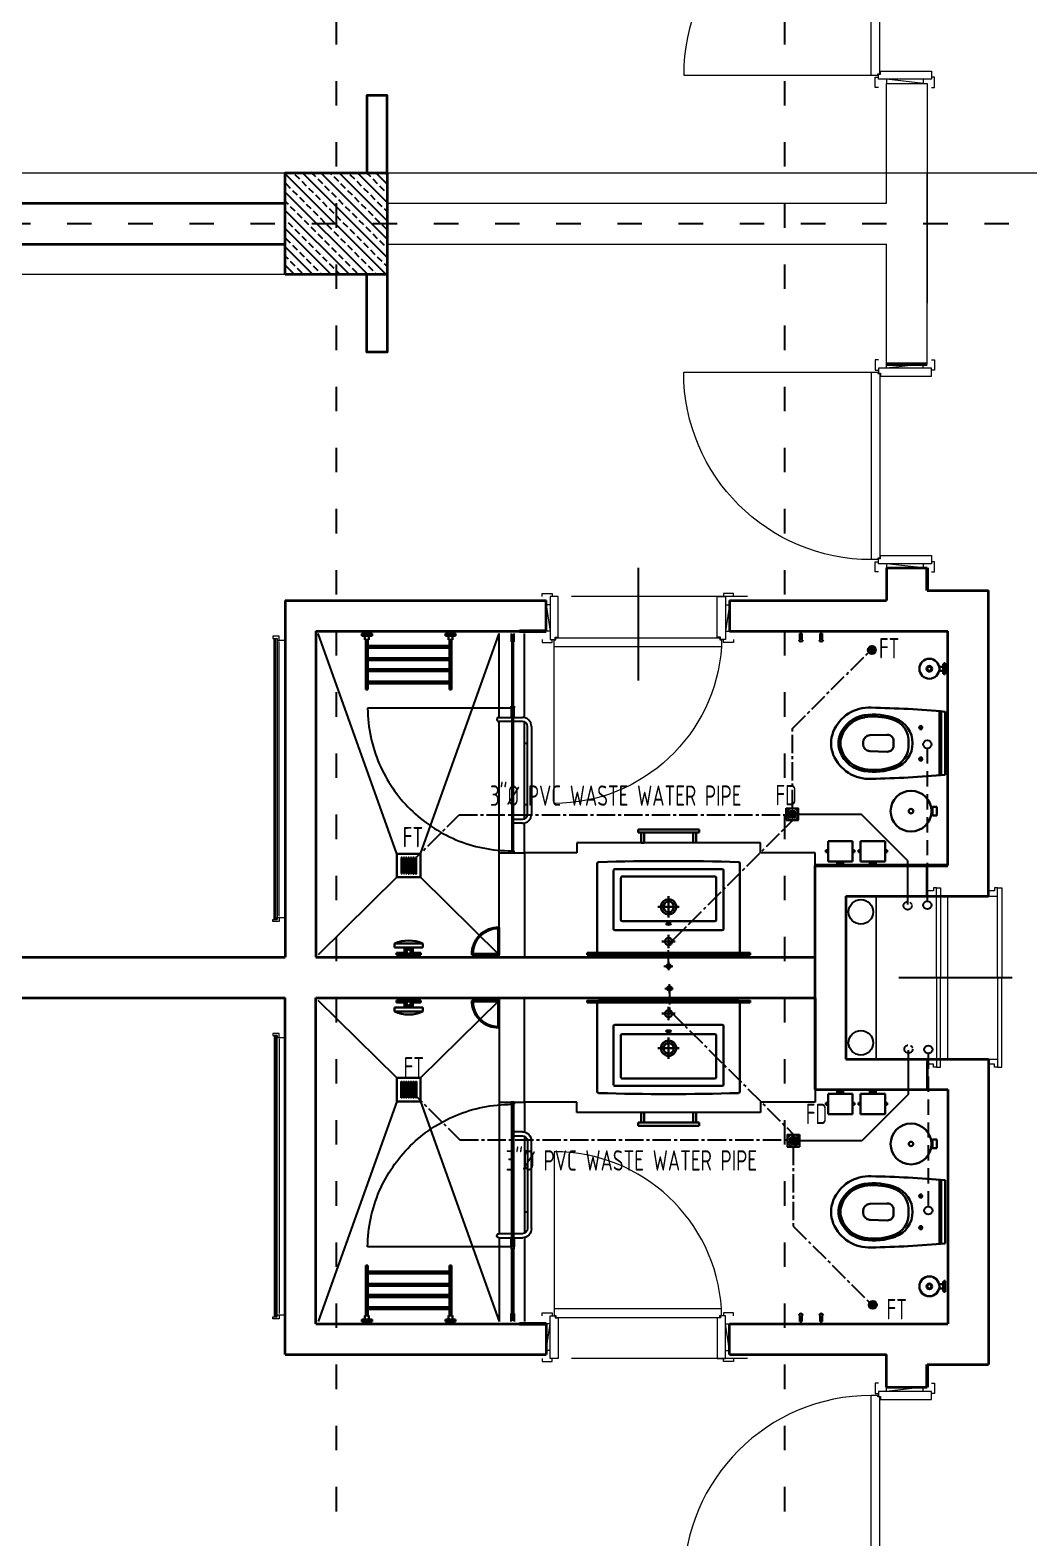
# Model space of a CAD drawing. Header units: millimetres. Extents: x 626118 to 667468, y 4481694 to 4492717.
# Drawn here: x 646395 to 646885, y 4489534 to 4490274 of the extents above; entities that cross this region are included whole.
import ezdxf

# ---------------------------------------------------------------- set-up
doc = ezdxf.new("R2010")
doc.units = ezdxf.units.MM
for name, pattern in [('ACAD_ISO03W100', [30, 12, -18]), ('CENTER2', [1.125, 0.75, -0.125, 0.125, -0.125]), ('DUZ', [500, 500]), ('HIDDEN', [0.375, 0.25, -0.125]), ('HIDDEN2', [0.1875, 0.125, -0.0625])]:
    doc.linetypes.add(name, pattern=pattern)
doc.layers.get('0').update_dxf_attribs({"color": 1, "linetype": 'DUZ'})
for name, color, linetype in [('0 MC MAHAL', 94, 'Continuous'), ('a_cam', 161, 'Continuous'), ('a_gorunus', 233, 'Continuous'), ('a_mobilya', 1, 'Continuous'), ('a_mobilya_tarama', 253, 'Continuous'), ('a_seramik', 241, 'Continuous'), ('a_seramik_tarama', 85, 'Continuous'), ('a_vitrifiye', 195, 'Continuous'), ('DR-SOIL PIPE', 6, 'HIDDEN'), ('DR-TEXT', 3, 'Continuous'), ('DR-WASTE PIPE', 5, 'CENTER2'), ('KOLTAR_F', 145, 'Continuous'), ('pen.kap.olc', 205, 'Continuous'), ('PLUM FIT', 7, 'Continuous'), ('TESİSAT', 57, 'Continuous')]:
    doc.layers.add(name, color=color, linetype=linetype)
for name, color, linetype, lineweight in [('DUV', 220, 'Continuous', 50), ('DUVAR', 7, 'Continuous', 35), ('FE_MOBTEF.2', 33, 'Continuous', 18), ('iç duvar', 7, 'Continuous', 50), ('KAPEN', 151, 'Continuous', 9), ('KOLON_F', 3, 'Continuous', 35), ('sabt_tef', 181, 'Continuous', 30)]:
    doc.layers.add(name, color=color, linetype=linetype, lineweight=lineweight)
doc.styles.add('din.shx', font='din.shx', dxfattribs={"width": 0.7})
pattern_1 = [(135, (5151672.778, 3829570.847), (-4.4901280605, -4.4901280605), []), (135, (5151672.778, 3829575.337), (-4.4901280605, -4.4901280605), [3.175, -1.5875])]
pattern_2 = [(135, (5151672.778, 3829570.847), (-4.4901280605, -4.4901280605), []), (135, (5151672.778, 3829575.337), (-4.4901280605, -4.4901280605), [3.175, -1.5875])]

# ---------------------------------------------------------------- blocks, each defined once
blk = doc.blocks.new('K210')
for p, q in [((0.04, 0.985), (0.04, 0.032)), ((0.04, 0.032), (0.047, 0.032)), ((0.047, 0.032), (0.047, 0.022)), ((0.047, 0.022), (0.953, 0.022)), ((0.953, 0.032), (0.96, 0.032)), ((0.953, 0.022), (0.953, 0.032)), ((0.96, 0.032), (0.96, 0.065))]:
    blk.add_line(p, q)
for points in [[(-0.02, 0.03), (-0.02, 0.045), (0.03, 0.045), (0.03, 0.03)], [(0.04, 0.065), (0.96, 0.065)], [(1.02, 0.03), (1.02, 0.045), (0.97, 0.045), (0.97, 0.03)], [(0.02, -0.19), (0, -0.19), (0.02, -0.01), (0, -0.01)], [(0.98, -0.19), (1, -0.19), (0.98, -0.01), (1, -0.01)], [(-0.02, -0.23), (-0.02, -0.245), (0.03, -0.245), (0.03, -0.23)], [(1.02, -0.23), (1.02, -0.245), (0.97, -0.245), (0.97, -0.23)]]:
    blk.add_lwpolyline(points)
for points in [[(0.02, 0.03), (0.045, 0.03), (0.045, 0.02), (0.06, 0.02), (0.06, -0.23), (0.02, -0.23)], [(0.98, 0.03), (0.955, 0.03), (0.955, 0.02), (0.94, 0.02), (0.94, -0.23), (0.98, -0.23)]]:
    blk.add_lwpolyline(points, close=True)
blk.add_arc((0.04, 0.065), 0.92, 0, 90)
blk = doc.blocks.new('new block')
at = {"layer": 'KAPEN'}
for p, q in [((105202.0528, 48261.8596), (105202.0198, 48261.8596)), ((105202.0528, 48261.8526), (105202.0528, 48261.8596)), ((105202.0628, 48261.8526), (105202.0528, 48261.8526)), ((105202.0628, 48261.0466), (105202.0628, 48261.8526)), ((105201.2498, 48261.0396), (105202.0528, 48261.0396)), ((105202.0528, 48261.0466), (105202.0628, 48261.0466)), ((105202.0528, 48261.0396), (105202.0528, 48261.0466))]:
    blk.add_line(p, q, dxfattribs=at)
for points in [[(105202.0548, 48261.9196), (105202.0398, 48261.9196), (105202.0398, 48261.8696), (105202.0548, 48261.8696)], [(105202.2648, 48261.9196), (105202.2798, 48261.9196), (105202.2798, 48261.8696), (105202.2648, 48261.8696)], [(105202.0198, 48261.0396), (105202.0198, 48261.8596)], [(105202.2248, 48261.8796), (105202.2248, 48261.8996), (105202.0948, 48261.8796), (105202.0948, 48261.8996)], [(105202.0548, 48260.9796), (105202.0398, 48260.9796), (105202.0398, 48261.0296), (105202.0548, 48261.0296)], [(105202.2648, 48260.9796), (105202.2798, 48260.9796), (105202.2798, 48261.0296), (105202.2648, 48261.0296)], [(105202.2248, 48261.0196), (105202.2248, 48260.9996), (105202.0948, 48261.0196), (105202.0948, 48260.9996)]]:
    blk.add_lwpolyline(points, dxfattribs=at)
for points in [[(105202.0548, 48261.8796), (105202.0548, 48261.8546), (105202.0648, 48261.8546), (105202.0648, 48261.8396), (105202.2648, 48261.8396), (105202.2648, 48261.8796)], [(105202.0548, 48261.0196), (105202.0548, 48261.0446), (105202.0648, 48261.0446), (105202.0648, 48261.0596), (105202.2648, 48261.0596), (105202.2648, 48261.0196)]]:
    blk.add_lwpolyline(points, close=True, dxfattribs=at)
blk.add_arc((105202.0715, 48261.0396), 0.8216, 93.60232, 180, dxfattribs=at)
blk = doc.blocks.new('rgtkjıtdkfgölv')
at = {"layer": 'FE_MOBTEF.2'}
for p, q in [((104445.9079, 48877.9319), (104445.8879, 48877.9319)), ((104445.8879, 48877.9319), (104445.8879, 48877.9019)), ((104445.8879, 48877.9019), (104445.8979, 48877.9019)), ((104445.8979, 48877.9139), (104445.8979, 48877.9219)), ((104445.8979, 48877.9219), (104447.2779, 48877.9219)), ((104445.8979, 48877.9219), (104445.9079, 48877.9219)), ((104445.8979, 48877.9019), (104445.8979, 48877.9219)), ((104445.8979, 48877.9079), (104445.8979, 48877.9139)), ((104445.8979, 48877.9139), (104447.2779, 48877.9139)), ((104447.2779, 48877.9139), (104445.8979, 48877.9139)), ((104447.2779, 48877.9079), (104445.8979, 48877.9079)), ((104445.9076, 48877.9319), (104445.9076, 48877.9619)), ((104445.9079, 48877.9219), (104445.9079, 48877.9319)), ((104447.2612, 48877.9319), (104445.9143, 48877.9319)), ((104447.2679, 48877.9319), (104447.2679, 48877.9619)), ((104447.2679, 48877.9319), (104447.2879, 48877.9319)), ((104447.2679, 48877.9219), (104447.2679, 48877.9319)), ((104447.2779, 48877.9219), (104447.2679, 48877.9219)), ((104447.2779, 48877.9019), (104447.2779, 48877.9219)), ((104447.2779, 48877.9219), (104447.2779, 48877.9139)), ((104447.2779, 48877.9139), (104447.2779, 48877.9079)), ((104447.2879, 48877.9019), (104447.2779, 48877.9019)), ((104447.2879, 48877.9319), (104447.2879, 48877.9019))]:
    blk.add_line(p, q, dxfattribs=at)
blk = doc.blocks.new('urejjnjf')
at = {"layer": 'sabt_tef'}
for p, q in [((104450.0661, 49042.3043), (104449.7561, 49042.3043)), ((104449.9111, 49042.2843), (104449.7561, 49042.2843)), ((104449.9111, 49042.2763), (104449.7561, 49042.2763)), ((104449.9111, 49042.2843), (104450.0661, 49042.2843)), ((104449.9111, 49042.2763), (104450.0661, 49042.2763)), ((104449.8462, 49042.1843), (104449.8216, 49042.1843)), ((104449.8336, 49042.1951), (104449.8336, 49042.1843)), ((104449.8336, 49042.1734), (104449.8336, 49042.1843)), ((104449.976, 49042.1843), (104450.0006, 49042.1843)), ((104449.9886, 49042.1951), (104449.9886, 49042.1843)), ((104449.9886, 49042.1734), (104449.9886, 49042.1843)), ((104449.9111, 49042.0508), (104449.8995, 49042.0508)), ((104449.9111, 49042.0508), (104449.9227, 49042.0508)), ((104449.8695, 49042.0199), (104449.872, 49041.9351)), ((104449.9527, 49042.0199), (104449.9501, 49041.9351)), ((104449.9111, 49041.9011), (104449.907, 49041.9011)), ((104449.907, 49041.9011), (104449.9111, 49041.9011)), ((104449.9152, 49041.9011), (104449.9111, 49041.9011)), ((104449.9111, 49041.9011), (104449.9152, 49041.9011))]:
    blk.add_line(p, q, dxfattribs=at)
for centre, major_axis, start_param, end_param in [((104454.7356, 49041.8516), (3.5355, 3.5355), 2.265542, 2.338186), ((104445.0866, 49041.8516), (-3.5355, 3.5355), 3.944999, 4.017643), ((104449.8336, 49042.1843), (-0.0053, 0.0053), 3.926991, 7.068583), ((104449.8336, 49042.1843), (0.0053, 0.0053), 2.356194, 5.497787), ((104449.9886, 49042.1843), (-0.0053, 0.0053), 3.926991, 7.068583), ((104449.9886, 49042.1843), (0.0053, 0.0053), 2.356194, 5.497787), ((104449.9111, 49042.0143), (0.0919, 0.0919), 0.785398, 1.997007), ((104449.9002, 49042.0148), (-0.0778, 0.0778), -0.884575, 0.555132), ((104449.9111, 49042.0143), (-0.0919, 0.0919), 4.286178, 5.497787), ((104449.922, 49042.0148), (0.0778, 0.0778), 5.728053, 7.16776), ((104450.0702, 49041.9545), (0.2121, 0.2121), 1.997007, 2.51551), ((104450.0702, 49041.9545), (0.2051, 0.2051), 2.057267, 2.51551), ((104449.8995, 49042.0208), (0.0212, 0.0212), 0.785398, 2.385987), ((104449.9227, 49042.0208), (-0.0212, 0.0212), 3.897198, 5.497787), ((104449.7519, 49041.9545), (0.2051, 0.2051), 5.338472, 5.796715), ((104449.7519, 49041.9545), (0.2121, 0.2121), 5.338472, 5.856974), ((104449.9261, 49041.9313), (-0.1344, 0.1344), 0.731068, 1.971798), ((104449.9261, 49041.9313), (0.1089, 0.1089), 2.51551, 3.542594), ((104449.9261, 49041.9313), (-0.1018, 0.1018), 0.944713, 1.971798), ((104449.907, 49041.9361), (-0.0247, 0.0247), 0.815191, 2.356194), ((104449.9152, 49041.9361), (0.0247, 0.0247), 3.926991, 5.467994), ((104449.8961, 49041.9313), (-0.1018, 0.1018), 2.740591, 3.767676), ((104449.8961, 49041.9313), (-0.1089, 0.1089), 2.740591, 3.767676), ((104449.8961, 49041.9313), (0.1344, 0.1344), 4.311388, 5.552117), ((104449.9111, 49041.8943), (0.1061, 0.1061), 3.542594, 3.926991), ((104449.9111, 49041.8943), (0.0806, 0.0806), 3.542594, 3.926991), ((104449.9111, 49041.8943), (0.0735, 0.0735), 3.542594, 3.926991), ((104449.9111, 49041.8943), (-0.0735, 0.0735), 2.356194, 2.740591), ((104449.9111, 49041.8943), (-0.0806, 0.0806), 2.356194, 2.740591), ((104449.9111, 49041.8943), (-0.1061, 0.1061), 2.356194, 2.740591)]:
    blk.add_ellipse(centre, major_axis=major_axis, ratio=1, start_param=start_param, end_param=end_param, dxfattribs=at)
blk = doc.blocks.new('sj4rıekfsdöşlçdoeköd')
blk.add_line((104449.3382, 48901.752), (104449.3382, 48901.767))
at = {"layer": 'a_cam'}
for p, q in [((104448.3202, 48901.1255), (104448.3202, 48901.1175)), ((104448.6682, 48901.1255), (104448.3202, 48901.1255)), ((104448.6682, 48901.1175), (104448.6682, 48901.1255)), ((104448.6862, 48901.1255), (104448.6862, 48901.1175)), ((104449.3782, 48901.1255), (104448.6862, 48901.1255)), ((104449.3782, 48901.1175), (104449.3782, 48901.1255)), ((104448.3202, 48901.1175), (104448.6682, 48901.1175)), ((104448.6862, 48901.1175), (104449.3782, 48901.1175))]:
    blk.add_line(p, q, dxfattribs=at)
at = {"layer": 'a_gorunus'}
for p, q in [((104448.7245, 48901.18), (104448.3122, 48901.18)), ((104449.2209, 48901.18), (104448.7455, 48901.18)), ((104449.3882, 48901.18), (104449.242, 48901.18)), ((104448.7232, 48901.056), (104448.3122, 48901.056)), ((104449.3882, 48901.056), (104448.7432, 48901.056))]:
    blk.add_line(p, q, dxfattribs=at)
at = {"layer": 'a_mobilya'}
for p, q in [((104448.7682, 48901.2145), (104449.1982, 48901.2145)), ((104448.7232, 48901.1255), (104448.7232, 48901.1695)), ((104448.7432, 48901.1695), (104448.7432, 48901.1255)), ((104449.1982, 48901.1945), (104448.7682, 48901.1945)), ((104449.2232, 48901.1255), (104449.2232, 48901.1695)), ((104449.2432, 48901.1695), (104449.2432, 48901.1255)), ((104448.7232, 48901.0545), (104448.7232, 48901.1175)), ((104448.7432, 48901.1175), (104448.7432, 48901.0545))]:
    blk.add_line(p, q, dxfattribs=at)
for centre, major_axis, start_param, end_param in [((104448.7682, 48901.1695), (0.0318, 0.0318), 0.785398, 2.356194), ((104449.1982, 48901.1695), (-0.0318, 0.0318), 3.926991, 5.497787), ((104448.7682, 48901.1695), (0.0177, 0.0177), 0.785398, 2.356194), ((104449.1982, 48901.1695), (-0.0177, 0.0177), 3.926991, 5.497787), ((104448.7332, 48901.0545), (0.00707, 0.00707), 2.356194, 5.497787)]:
    blk.add_ellipse(centre, major_axis=major_axis, ratio=1, start_param=start_param, end_param=end_param, dxfattribs=at)
at = {"layer": 'a_mobilya_tarama', "linetype": 'HIDDEN2', "ltscale": 200}
for p, q in [((104449.3927, 48900.6695), (104448.3122, 48901.056)), ((104449.5077, 48900.6695), (104449.8882, 48901.056)), ((104449.4102, 48900.6263), (104449.4102, 48900.6213)), ((104449.4902, 48900.6263), (104449.4102, 48900.6263)), ((104449.4102, 48900.6213), (104449.4902, 48900.6213)), ((104449.4106, 48900.6496), (104449.4106, 48900.6446)), ((104449.4906, 48900.6496), (104449.4106, 48900.6496)), ((104449.4106, 48900.6446), (104449.4906, 48900.6446)), ((104449.4106, 48900.638), (104449.4106, 48900.633)), ((104449.4906, 48900.638), (104449.4106, 48900.638)), ((104449.4106, 48900.633), (104449.4906, 48900.633)), ((104449.4106, 48900.6148), (104449.4106, 48900.6098)), ((104449.4906, 48900.6148), (104449.4106, 48900.6148)), ((104449.4106, 48900.6098), (104449.4906, 48900.6098)), ((104449.4902, 48900.6213), (104449.4902, 48900.6263)), ((104449.4906, 48900.6446), (104449.4906, 48900.6496)), ((104449.4906, 48900.633), (104449.4906, 48900.638)), ((104449.4906, 48900.6098), (104449.4906, 48900.6148)), ((104449.3927, 48900.5545), (104448.3122, 48900.168)), ((104449.4102, 48900.6031), (104449.4102, 48900.5981)), ((104449.4902, 48900.6031), (104449.4102, 48900.6031)), ((104449.4102, 48900.5981), (104449.4902, 48900.5981)), ((104449.4102, 48900.5917), (104449.4102, 48900.5867)), ((104449.4902, 48900.5917), (104449.4102, 48900.5917)), ((104449.4102, 48900.5867), (104449.4902, 48900.5867)), ((104449.4102, 48900.5803), (104449.4102, 48900.5753)), ((104449.4902, 48900.5803), (104449.4102, 48900.5803)), ((104449.4102, 48900.5753), (104449.4902, 48900.5753)), ((104449.4902, 48900.5981), (104449.4902, 48900.6031)), ((104449.4902, 48900.5867), (104449.4902, 48900.5917)), ((104449.4902, 48900.5753), (104449.4902, 48900.5803)), ((104449.5077, 48900.5545), (104449.8882, 48900.168))]:
    blk.add_line(p, q, dxfattribs=at)
at = {"layer": 'a_seramik'}
for p, q in [((104449.3882, 48902.606), (104449.3882, 48902.337)), ((104449.4502, 48902.606), (104449.3882, 48902.606)), ((104449.3382, 48902.337), (104449.3382, 48901.437)), ((104449.3882, 48902.337), (104449.3382, 48902.337)), ((104449.3382, 48901.437), (104449.3882, 48901.437)), ((104449.3882, 48901.437), (104449.3882, 48901.18)), ((104449.3882, 48901.18), (104449.9002, 48901.18)), ((104449.3882, 48901.056), (104449.3882, 48901.18)), ((104449.9002, 48901.056), (104449.3882, 48901.056))]:
    blk.add_line(p, q, dxfattribs=at)
at = {"layer": 'a_seramik_tarama'}
for p, q in [((104448.8502, 48901.18), (104448.8502, 48901.1945)), ((104449.1502, 48901.18), (104449.1502, 48901.1945))]:
    blk.add_line(p, q, dxfattribs=at)
at = {"layer": 'a_vitrifiye'}
for p, q in [((104449.8882, 48901.487), (104449.8882, 48902.287)), ((104448.3522, 48901.129), (104448.3122, 48901.129)), ((104448.3152, 48901.126), (104448.3522, 48901.126)), ((104448.3522, 48901.126), (104448.3522, 48901.129)), ((104448.6682, 48901.129), (104448.6782, 48901.129)), ((104448.6682, 48901.114), (104448.6682, 48901.129)), ((104448.6782, 48901.129), (104448.6782, 48901.114)), ((104448.6812, 48901.117), (104448.6812, 48901.126)), ((104448.6812, 48901.126), (104448.7182, 48901.126)), ((104449.3782, 48901.129), (104449.3782, 48901.114)), ((104449.3782, 48901.129), (104449.3782, 48901.114)), ((104449.3882, 48901.129), (104449.3782, 48901.129)), ((104449.3882, 48901.129), (104449.3882, 48901.114)), ((104449.3882, 48901.114), (104449.3882, 48901.129)), ((104448.3122, 48901.114), (104448.3522, 48901.114)), ((104448.3522, 48901.117), (104448.3152, 48901.117)), ((104448.3522, 48901.114), (104448.3522, 48901.117)), ((104448.6782, 48901.114), (104448.6682, 48901.114)), ((104448.6782, 48901.114), (104448.7182, 48901.114)), ((104448.7182, 48901.117), (104448.6812, 48901.117)), ((104449.3782, 48901.114), (104449.3882, 48901.114))]:
    blk.add_line(p, q, dxfattribs=at)
at = {"layer": 'a_vitrifiye', "linetype": 'HIDDEN', "ltscale": 10}
for p, q in [((104448.6782, 48901.129), (104448.6782, 48900.4105)), ((104448.7182, 48901.129), (104448.6782, 48901.129))]:
    blk.add_line(p, q, dxfattribs=at)
at = {"layer": 'a_vitrifiye', "linetype": 'HIDDEN'}
for p, q in [((104448.7182, 48901.129), (104448.7182, 48901.126)), ((104448.7182, 48901.114), (104448.7182, 48901.117))]:
    blk.add_line(p, q, dxfattribs=at)
at = {"layer": 'a_vitrifiye', "linetype": 'HIDDEN', "ltscale": 10}
blk.add_ellipse((104448.6722, 48901.1165), major_axis=(-0.4992, 0.4992), ratio=1, start_param=2.364699, end_param=3.928437, dxfattribs=at)
at = {"layer": 'sabt_tef'}
for p, q in [((104448.4572, 48903.238), (104448.4572, 48903.244)), ((104448.5119, 48903.244), (104448.4572, 48903.244)), ((104448.5119, 48903.238), (104448.4572, 48903.238)), ((104448.4601, 48903.2339), (104448.4601, 48903.238)), ((104448.4601, 48903.2339), (104448.5091, 48903.2339)), ((104448.4746, 48903.2319), (104448.4746, 48903.2141)), ((104448.4946, 48903.2319), (104448.4946, 48903.2141)), ((104448.5091, 48903.2339), (104448.5091, 48903.238)), ((104448.5119, 48903.238), (104448.5119, 48903.244)), ((104449.1624, 48903.2021), (104449.2049, 48903.2021)), ((104449.1624, 48903.1813), (104449.1624, 48903.2021)), ((104449.2049, 48903.2021), (104449.2049, 48903.1813)), ((104449.2049, 48903.1813), (104449.1624, 48903.1813)), ((104449.4302, 48902.949), (104449.3302, 48902.949)), ((104449.3302, 48902.949), (104449.3302, 48902.829)), ((104449.3752, 48902.959), (104449.3752, 48902.949)), ((104449.3852, 48902.959), (104449.3752, 48902.959)), ((104449.3752, 48902.949), (104449.3852, 48902.949)), ((104449.3852, 48902.949), (104449.3852, 48902.959)), ((104449.4302, 48902.829), (104449.4302, 48902.949)), ((104449.4352, 48902.904), (104449.4452, 48902.904)), ((104449.4352, 48902.874), (104449.4352, 48902.904)), ((104449.4452, 48902.904), (104449.4452, 48902.874)), ((104449.3302, 48902.829), (104449.4302, 48902.829)), ((104449.3752, 48902.829), (104449.3852, 48902.829)), ((104449.3752, 48902.819), (104449.3752, 48902.829)), ((104449.3852, 48902.829), (104449.3852, 48902.819)), ((104449.4302, 48902.8915), (104449.4352, 48902.8915)), ((104449.4352, 48902.8865), (104449.4302, 48902.8865)), ((104449.4352, 48902.8915), (104449.4352, 48902.8865)), ((104449.4452, 48902.874), (104449.4352, 48902.874)), ((104449.4302, 48902.789), (104449.3302, 48902.789)), ((104449.3302, 48902.789), (104449.3302, 48902.669)), ((104449.3852, 48902.819), (104449.3752, 48902.819)), ((104449.3752, 48902.799), (104449.3752, 48902.789)), ((104449.3852, 48902.799), (104449.3752, 48902.799)), ((104449.3752, 48902.789), (104449.3852, 48902.789)), ((104449.3852, 48902.789), (104449.3852, 48902.799)), ((104449.4302, 48902.669), (104449.4302, 48902.789)), ((104449.4302, 48902.7315), (104449.4352, 48902.7315)), ((104449.4352, 48902.7265), (104449.4302, 48902.7265)), ((104449.4352, 48902.744), (104449.4452, 48902.744)), ((104449.4352, 48902.714), (104449.4352, 48902.744)), ((104449.4352, 48902.7315), (104449.4352, 48902.7265)), ((104449.4452, 48902.714), (104449.4352, 48902.714)), ((104449.4452, 48902.744), (104449.4452, 48902.714)), ((104448.3122, 48902.641), (104448.3122, 48902.631)), ((104448.3422, 48902.641), (104448.3122, 48902.641)), ((104448.3122, 48902.631), (104448.3422, 48902.631)), ((104448.3422, 48902.641), (104448.3422, 48902.645)), ((104448.3422, 48902.627), (104448.3422, 48902.631)), ((104449.3302, 48902.669), (104449.4302, 48902.669)), ((104449.3752, 48902.669), (104449.3852, 48902.669)), ((104449.3752, 48902.659), (104449.3752, 48902.669)), ((104449.3852, 48902.659), (104449.3752, 48902.659)), ((104449.3852, 48902.669), (104449.3852, 48902.659)), ((104448.3122, 48902.541), (104448.3122, 48902.531)), ((104448.3422, 48902.541), (104448.3122, 48902.541)), ((104448.3122, 48902.531), (104448.3422, 48902.531)), ((104448.3422, 48902.541), (104448.3422, 48902.545)), ((104448.3422, 48902.527), (104448.3422, 48902.531)), ((104449.8812, 48902.237), (104449.4402, 48902.237)), ((104449.8782, 48902.287), (104449.8782, 48901.487)), ((104449.8882, 48902.287), (104449.8782, 48902.287)), ((104449.8882, 48901.544), (104449.8882, 48902.23)), ((104449.4682, 48902.15), (104449.4682, 48901.624)), ((104449.7612, 48902.157), (104449.4752, 48902.157)), ((104449.5042, 48902.114), (104449.5042, 48901.66)), ((104449.7162, 48902.121), (104449.5112, 48902.121)), ((104449.7232, 48902.114), (104449.7232, 48901.66)), ((104449.7682, 48902.15), (104449.7682, 48901.624)), ((104449.2732, 48902.037), (104449.2732, 48901.737)), ((104449.2882, 48902.037), (104449.2732, 48902.037)), ((104449.2882, 48901.737), (104449.2882, 48902.037)), ((104449.2882, 48902.007), (104449.2882, 48902.022)), ((104449.2882, 48902.022), (104449.3382, 48902.022)), ((104449.3382, 48902.007), (104449.2882, 48902.007)), ((104449.6532, 48901.8345), (104449.6532, 48901.9395)), ((104449.7057, 48901.887), (104449.6007, 48901.887)), ((104449.8558, 48901.887), (104449.7906, 48901.887)), ((104449.8232, 48901.9196), (104449.8232, 48901.8544)), ((104449.2732, 48901.737), (104449.2882, 48901.737)), ((104449.2882, 48901.767), (104449.2882, 48901.752)), ((104449.3382, 48901.767), (104449.2882, 48901.767)), ((104449.2882, 48901.752), (104449.3382, 48901.752)), ((104449.7162, 48901.653), (104449.5112, 48901.653)), ((104449.7612, 48901.617), (104449.4752, 48901.617)), ((104449.4402, 48901.537), (104449.8812, 48901.537)), ((104449.8782, 48901.487), (104449.8882, 48901.487)), ((104449.8882, 48901.056), (104449.7542, 48901.056)), ((104449.8832, 48901.051), (104449.7591, 48901.051)), ((104449.8832, 48900.9269), (104449.8832, 48901.051)), ((104449.8882, 48900.922), (104449.8882, 48901.056)), ((104448.3122, 48900.792), (104448.3122, 48900.842)), ((104448.3122, 48900.842), (104448.3222, 48900.842)), ((104448.3222, 48900.842), (104448.3222, 48900.792)), ((104448.3222, 48900.792), (104448.3122, 48900.792)), ((104448.3222, 48900.827), (104448.3422, 48900.827)), ((104448.3222, 48900.807), (104448.3422, 48900.807)), ((104448.3422, 48900.827), (104448.3422, 48900.807)), ((104448.3422, 48900.822), (104448.5872, 48900.822)), ((104448.3422, 48900.812), (104448.5872, 48900.812)), ((104448.3722, 48900.812), (104448.3822, 48900.812)), ((104448.3722, 48900.412), (104448.3722, 48900.812)), ((104448.3822, 48900.812), (104448.3822, 48900.412)), ((104448.4322, 48900.812), (104448.4422, 48900.812)), ((104448.4322, 48900.412), (104448.4322, 48900.812)), ((104448.4422, 48900.812), (104448.4422, 48900.412)), ((104448.4872, 48900.812), (104448.4972, 48900.812)), ((104448.4872, 48900.412), (104448.4872, 48900.812)), ((104448.4972, 48900.812), (104448.4972, 48900.412)), ((104448.5572, 48900.812), (104448.5472, 48900.812)), ((104448.5472, 48900.812), (104448.5472, 48900.412)), ((104448.5572, 48900.412), (104448.5572, 48900.812)), ((104448.5872, 48900.822), (104448.5872, 48900.812)), ((104449.8532, 48900.682), (104449.8332, 48900.682)), ((104449.8332, 48900.682), (104449.8332, 48900.542)), ((104449.8532, 48900.682), (104449.8332, 48900.682)), ((104449.8532, 48900.617), (104449.8532, 48900.682)), ((104449.8532, 48900.542), (104449.8532, 48900.682)), ((104449.3927, 48900.6695), (104449.3927, 48900.5545)), ((104449.5077, 48900.6695), (104449.3927, 48900.6695)), ((104449.5077, 48900.5545), (104449.5077, 48900.6695)), ((104449.8646, 48900.617), (104449.8532, 48900.617)), ((104449.8646, 48900.617), (104449.8532, 48900.617)), ((104449.8532, 48900.542), (104449.8532, 48900.607)), ((104449.8532, 48900.607), (104449.8646, 48900.607)), ((104449.8532, 48900.607), (104449.8646, 48900.607)), ((104449.8582, 48900.632), (104449.8582, 48900.617)), ((104449.8782, 48900.632), (104449.8582, 48900.632)), ((104449.8582, 48900.607), (104449.8582, 48900.592)), ((104449.8882, 48900.624), (104449.8632, 48900.624)), ((104449.8632, 48900.624), (104449.8632, 48900.622)), ((104449.8632, 48900.622), (104449.8632, 48900.624)), ((104449.8632, 48900.624), (104449.8882, 48900.624)), ((104449.8632, 48900.622), (104449.8732, 48900.622)), ((104449.8832, 48900.622), (104449.8632, 48900.622)), ((104449.8782, 48900.672), (104449.8782, 48900.624)), ((104449.8882, 48900.672), (104449.8782, 48900.672)), ((104449.8782, 48900.624), (104449.8782, 48900.632)), ((104449.8832, 48900.602), (104449.8832, 48900.622)), ((104449.8882, 48900.552), (104449.8882, 48900.672)), ((104449.8882, 48900.6), (104449.8882, 48900.624)), ((104449.8882, 48900.624), (104449.8882, 48900.6)), ((104449.3927, 48900.5545), (104449.5077, 48900.5545)), ((104449.8332, 48900.542), (104449.8532, 48900.542)), ((104449.8332, 48900.542), (104449.8532, 48900.542)), ((104449.8582, 48900.592), (104449.8782, 48900.592)), ((104449.8732, 48900.602), (104449.8632, 48900.602)), ((104449.8632, 48900.602), (104449.8632, 48900.6)), ((104449.8632, 48900.6), (104449.8632, 48900.602)), ((104449.8632, 48900.602), (104449.8832, 48900.602)), ((104449.8632, 48900.6), (104449.8882, 48900.6)), ((104449.8882, 48900.6), (104449.8632, 48900.6)), ((104449.8782, 48900.592), (104449.8782, 48900.6)), ((104449.8782, 48900.6), (104449.8782, 48900.552)), ((104449.8782, 48900.552), (104449.8882, 48900.552)), ((104448.3122, 48900.432), (104448.3122, 48900.382)), ((104448.3222, 48900.432), (104448.3122, 48900.432)), ((104448.3222, 48900.382), (104448.3222, 48900.432)), ((104448.3222, 48900.417), (104448.3422, 48900.417)), ((104448.3222, 48900.397), (104448.3422, 48900.397)), ((104448.3422, 48900.397), (104448.3422, 48900.417)), ((104448.3422, 48900.412), (104448.5872, 48900.412)), ((104448.3422, 48900.402), (104448.5872, 48900.402)), ((104448.3822, 48900.412), (104448.3722, 48900.412)), ((104448.4422, 48900.412), (104448.4322, 48900.412)), ((104448.4972, 48900.412), (104448.4872, 48900.412)), ((104448.5472, 48900.412), (104448.5572, 48900.412)), ((104448.5872, 48900.402), (104448.5872, 48900.412)), ((104448.3122, 48900.382), (104448.3222, 48900.382))]:
    blk.add_line(p, q, dxfattribs=at)
for centre, major_axis, ratio, start_param, end_param in [((104448.4846, 48903.1662), (0.0346, 0.0346), 1, 0.785398, 7.068583), ((104448.4846, 48903.1662), (0.0099, 0.0099), 1, 0.785398, 7.068583), ((104448.4846, 48903.1662), (-0.00707, 0.00707), 1, -0.785398, 5.497787), ((104449.1836, 48903.0762), (-0.0708, 0.0708), 1, -0.785398, 5.497787), ((104449.1836, 48903.0762), (0.00765, 0.00765), 1, 0.785398, 7.068583), ((104448.3422, 48902.636), (0.00636, 0.00636), 1, 3.926991, 7.068583), ((104448.3422, 48902.536), (0.00636, 0.00636), 1, 3.926991, 7.068583), ((104449.4402, 48902.23), (-0.00495, 0.00495), 1, -0.785398, 0.751244), ((104449.8812, 48902.23), (-0.00495, 0.00495), 1, 3.926991, 5.497787), ((104461.1928, 48901.887), (8.3188, 8.3188), 1, 2.327015, 2.385374), ((104449.4752, 48902.15), (-0.00495, 0.00495), 1, -0.785398, 0.785398), ((104449.5112, 48902.114), (-0.00495, 0.00495), 1, -0.785398, 0.785398), ((104449.7162, 48902.114), (-0.00495, 0.00495), 1, 3.926991, 5.497787), ((104449.7612, 48902.15), (-0.00495, 0.00495), 1, 3.926991, 5.497787), ((104449.6532, 48901.887), (0.0265, 0.0265), 1, 3.926991, 10.210176), ((104449.6532, 48901.887), (0.0184, 0.0184), 1, 3.926991, 10.210176), ((104449.7372, 48901.887), (0, 0.0123), 0.321168, 0, 6.283185), ((104449.8232, 48901.887), (0.0124, 0.0124), 1, 3.926991, 10.210176), ((104449.5112, 48901.66), (0.00495, 0.00495), 1, 2.356194, 3.926991), ((104449.7162, 48901.66), (0.00495, 0.00495), 1, 3.926991, 5.497787), ((104449.4752, 48901.624), (0.00495, 0.00495), 1, 2.356194, 3.926991), ((104449.7612, 48901.624), (0.00495, 0.00495), 1, 3.926991, 5.497787), ((104449.4402, 48901.544), (-0.00495, 0.00495), 1, 0.819553, 2.356194), ((104449.8812, 48901.544), (0.00495, 0.00495), 1, 3.926991, 5.497787), ((104449.8838, 48901.0516), (-0.0917, 0.0917), 1, 0.751374, 2.390218), ((104449.8838, 48901.0516), (-0.0882, 0.0882), 1, 0.790124, 2.351469), ((104449.9891, 48900.612), (0.1208, 0.1208), 1, 1.934008, 2.778381), ((104449.9891, 48900.612), (0.1208, 0.1208), 1, 1.934008, 2.778381), ((104449.8732, 48900.612), (0.00707, 0.00707), 1, 0.785398, 7.068583), ((104449.8732, 48900.612), (-0.00707, 0.00707), 1, -0.785398, 0.261799), ((104449.8732, 48900.612), (0.00707, 0.00707), 1, 2.879793, 3.926991)]:
    blk.add_ellipse(centre, major_axis=major_axis, ratio=ratio, start_param=start_param, end_param=end_param, dxfattribs=at)
at = {"layer": '0 MC MAHAL'}
blk.add_blockref('urejjnjf', (-1.0609, -139.0602), dxfattribs=at)
blk = doc.blocks.new('FD')
at = {"layer": 'PLUM FIT'}
h = blk.add_hatch(dxfattribs=at)
h.set_pattern_fill('NET', color=56, scale=7.714286, angle=90, style=0)
h.set_pattern_definition([(90, (7609.1601, 24196.6292), (0.964285714, -1e-13), []), (360, (7609.1601, 24196.6292), (-1e-13, -0.964285714), [])])
h.paths.add_polyline_path([(-1.93, 0, 1), (1.93, 0, 1)])
at = {"layer": 'PLUM FIT', "color": 1}
for p, q in [((-2.89, 2.89), (2.89, 2.89)), ((-2.89, 2.89), (-2.89, -2.89)), ((2.89, 2.89), (2.89, -2.89)), ((-2.89, -2.89), (2.89, -2.89))]:
    blk.add_line(p, q, dxfattribs=at)
for radius in [2.89, 1.93]:
    blk.add_circle((0, 0), radius, dxfattribs=at)
blk = doc.blocks.new('A$Ce8a2d78a')
at = {"layer": 'PLUM FIT'}
h = blk.add_hatch(dxfattribs=at)
h.set_pattern_fill('NET', color=56, scale=8, angle=180.02732, style=0)
h.set_pattern_definition([(180.0273206, (-25093.763, 8008.5444), (-0.000476835, 0.999999887), []), (90.0273206, (-25093.763, 8008.5444), (0.999999887, 0.000476835), [])])
h.paths.add_polyline_path([(2.8, 114.82, -1), (2.8, 110.82, -1)])
h = blk.add_hatch(dxfattribs=at)
h.set_pattern_fill('NET', color=56, scale=8, angle=180.02732, style=0)
h.set_pattern_definition([(180.0273206, (-24866.3813, 8114.2158), (-0.000476835, 0.999999887), []), (90.0273206, (-24866.3813, 8114.2158), (0.999999887, 0.000476835), [])])
h.paths.add_polyline_path([(230.18, 9.15, -1), (230.18, 5.15, -1)])
at = {"layer": 'DR-SOIL PIPE', "ltscale": 30}
blk.add_line((257.41, 130.46, 0), (257.41, 55.45, 0), dxfattribs=at)
at = {"layer": 'DR-SOIL PIPE', "linetype": 'Continuous', "ltscale": 20}
for centre in [(257.41, 132.46, 0), (257.41, 53.45, 0)]:
    blk.add_circle(centre, 2, dxfattribs=at)
at = {"layer": 'DR-WASTE PIPE', "color": 1, "linetype": 'CENTER2'}
for p, q in [((130.47, 160.18, 0), (130.47, 164.66, 0)), ((128.11, 162.42, 0), (132.59, 162.42, 0))]:
    blk.add_line(p, q, dxfattribs=at)
at = {"layer": 'DR-WASTE PIPE', "ltscale": 12}
for p, q in [((130.47, 163.55, 0), (130.47, 152.05, 0)), ((130.7, 151.41), (191.18, 90.94)), ((2.73, 113), (27.68, 88.05)), ((27.68, 88.05, 0), (188.14, 88.05, 0)), ((191.18, 84.75, 0), (191.18, 45.72, 0)), ((191.18, 45.72), (228.68, 8.22))]:
    blk.add_line(p, q, dxfattribs=at)
at = {"layer": 'DR-WASTE PIPE', "linetype": 'Continuous', "ltscale": 12}
for p, q in [((247.65, 110.48), (247.67, 132.16)), ((247.65, 110.48), (224.93, 87.75)), ((194.18, 87.75, 0), (224.93, 87.75, 0))]:
    blk.add_line(p, q, dxfattribs=at)
at = {"layer": 'DR-WASTE PIPE', "color": 1, "linetype": 'Continuous'}
blk.add_circle((130.47, 162.42, 0), 1.14, dxfattribs=at)
at = {"layer": 'DR-WASTE PIPE', "ltscale": 12}
blk.add_circle((247.72, 132.66, 0), 2, dxfattribs=at)
at = {"layer": 'PLUM FIT', "color": 1}
for centre in [(2.8, 112.82, 0), (230.18, 7.15, 0)]:
    blk.add_circle(centre, 2, dxfattribs=at)
at = {"layer": 'DR-WASTE PIPE', "xscale": -1.037037037312984, "yscale": 1.037037037312984, "zscale": 1.037037037312984, "rotation": 89.97267936311599}
blk.add_blockref('FD', (191.18, 87.75, 0), dxfattribs=at)
at = {"layer": 'DR-TEXT', "char_height": 10, "width": 48.765, "attachment_point": 1, "rotation": 0.02732, "style": 'din.shx'}
for s, insert in [('FT', (0, 128.7, 11.08)), ('FD', (197.3, 105.85, 11.08)), ('FT', (236.89, 10, 11.08))]:
    blk.add_mtext(s, dxfattribs=dict(at, insert=insert))
at = {"layer": 'DR-TEXT', "insert": (173.43, 72.99, 0), "char_height": 10, "width": 168.3389, "attachment_point": 9, "style": 'din.shx'}
blk.add_mtext('3"%%C PVC WASTE WATER PIPE ', dxfattribs=at)

msp = doc.modelspace()

# ---------------------------------------------------------------- hatches: boundary and pattern name
at = {"layer": 'KOLTAR_F'}
h = msp.add_hatch(dxfattribs=at)
h.set_pattern_fill('ANSI33', color=256, angle=90, style=0)
h.set_pattern_definition(pattern_1)
h.paths.add_polyline_path([(646520.31, 4490154.33), (646520.31, 4490204.33), (646570.31, 4490204.33), (646570.31, 4490154.33)])
h = msp.add_hatch(dxfattribs=at)
h.set_pattern_fill('ANSI33', color=256, angle=90, style=0)
h.set_pattern_definition(pattern_2)
h.paths.add_polyline_path([(646520.31, 4490154.33), (646520.31, 4490204.33), (646570.31, 4490204.33), (646570.31, 4490154.33)])
h = msp.add_hatch(dxfattribs=at)
h.set_pattern_fill('ANSI33', color=256, angle=90, style=0)
h.set_pattern_definition(pattern_1)
h.paths.add_polyline_path([(646520.31, 4490154.33), (646520.31, 4490204.33), (646570.31, 4490204.33), (646570.31, 4490154.33)])
h = msp.add_hatch(dxfattribs=at)
h.set_pattern_fill('ANSI33', color=256, angle=90, style=0)
h.set_pattern_definition(pattern_2)
h.paths.add_polyline_path([(646520.31, 4490154.33), (646520.31, 4490204.33), (646570.31, 4490204.33), (646570.31, 4490154.33)])
at = {"layer": 'PLUM FIT'}
h = msp.add_hatch(dxfattribs=at)
h.set_pattern_fill('NET', color=56, scale=8, angle=180.02732, style=0)
h.set_pattern_definition([(180.0273206, (621711.5812, 4497849.1467), (-0.000476835, 0.999999887), []), (90.0273206, (621711.5812, 4497849.1467), (0.999999887, 0.000476835), [])])
h.paths.add_polyline_path([(646808.14, 4489968.13, 1), (646808.14, 4489972.13, 1)])
h = msp.add_hatch(dxfattribs=at)
h.set_pattern_fill('NET', color=56, scale=8, angle=180.02732, style=0)
h.set_pattern_definition([(180.0273206, (621484.1995, 4497743.4754), (-0.000476835, 0.999999887), []), (90.0273206, (621484.1995, 4497743.4754), (0.999999887, 0.000476835), [])])
h.paths.add_polyline_path([(646580.76, 4489862.46, 1), (646580.76, 4489866.46, 1)])

# ---------------------------------------------------------------- linework, layer by layer
at = {"color": 232, "linetype": 'ACAD_ISO03W100'}
for p, q in [((646545.31, 4492079.33), (646545.31, 4488949.33)), ((646765.31, 4492079.33), (646765.31, 4488949.33)), ((649845.31, 4490179.33), (645905.31, 4490179.33))]:
    msp.add_line(p, q, dxfattribs=at)
at = {"layer": 'DR-SOIL PIPE', "ltscale": 30}
msp.add_line((646835.37, 4489846.82, 0), (646835.37, 4489921.83, 0), dxfattribs=at)
at = {"layer": 'DR-SOIL PIPE', "linetype": 'Continuous', "ltscale": 20}
for centre in [(646835.37, 4489923.83, 0), (646835.37, 4489844.82, 0)]:
    msp.add_circle(centre, 2, dxfattribs=at)
at = {"layer": 'DR-WASTE PIPE', "ltscale": 12}
for p, q in [((646769.14, 4489931.56), (646806.64, 4489969.06)), ((646769.14, 4489892.53, 0), (646769.14, 4489931.56, 0)), ((646580.69, 4489864.28), (646605.64, 4489889.23)), ((646605.64, 4489889.23, 0), (646766.1, 4489889.23, 0)), ((646708.67, 4489825.87), (646769.14, 4489886.34)), ((646708.43, 4489813.73, 0), (646708.43, 4489825.23, 0))]:
    msp.add_line(p, q, dxfattribs=at)
at = {"layer": 'DR-WASTE PIPE', "linetype": 'Continuous', "ltscale": 12}
for p, q in [((646772.14, 4489889.53, 0), (646802.89, 4489889.53, 0)), ((646825.62, 4489866.8), (646802.89, 4489889.53)), ((646825.62, 4489866.8), (646825.63, 4489845.12))]:
    msp.add_line(p, q, dxfattribs=at)
at = {"layer": 'DR-WASTE PIPE', "color": 1, "linetype": 'CENTER2'}
for p, q in [((646708.43, 4489817.1, 0), (646708.43, 4489812.63, 0)), ((646706.08, 4489814.86, 0), (646710.55, 4489814.86, 0))]:
    msp.add_line(p, q, dxfattribs=at)
at = {"layer": 'DR-WASTE PIPE', "ltscale": 12}
msp.add_circle((646825.68, 4489844.62, 0), 2, dxfattribs=at)
at = {"layer": 'DR-WASTE PIPE', "color": 1, "linetype": 'Continuous'}
msp.add_circle((646708.43, 4489814.86, 0), 1.14, dxfattribs=at)
at = {"layer": 'DUV'}
for p, q in [((646815.31, 4490110.44), (646835.31, 4490110.44)), ((646835.31, 4490010.44), (646835.31, 4489999.33)), ((646635.31, 4489979.33), (646648.31, 4489979.33)), ((646780.31, 4489864.33), (646845.31, 4489864.33)), ((646635.31, 4489639.33), (646648.31, 4489639.33)), ((646835.31, 4489608.22), (646835.31, 4489619.33))]:
    msp.add_line(p, q, dxfattribs=at)
at = {"layer": 'DUVAR'}
for p, q in [((646050.31, 4490189.33), (646520.31, 4490189.33)), ((646050.31, 4490169.33), (646520.31, 4490169.33)), ((646815.31, 4490010.44), (646815.31, 4489994.33)), ((646815.31, 4490010.44), (646835.31, 4490010.44)), ((646835.31, 4489999.33), (646835.31, 4490010.44)), ((646835.31, 4489999.33), (646865.31, 4489999.33)), ((646865.31, 4489849.33), (646865.31, 4489999.33)), ((646520.31, 4489994.33), (646520.31, 4489819.33)), ((646520.31, 4489994.33), (646648.31, 4489994.33)), ((646648.31, 4489979.33), (646648.31, 4489994.33)), ((646738.31, 4489994.33), (646815.31, 4489994.33)), ((646738.31, 4489994.33), (646738.31, 4489979.33)), ((646535.31, 4489979.33), (646535.31, 4489819.33)), ((646535.31, 4489979.33), (646648.31, 4489979.33)), ((646738.31, 4489979.33), (646845.31, 4489979.33)), ((646845.31, 4489864.33), (646845.31, 4489979.33)), ((646780.31, 4489754.33), (646780.31, 4489864.33)), ((646780.31, 4489864.33), (646835.31, 4489864.33)), ((646780.31, 4489819.33), (646780.31, 4489864.33)), ((646780.31, 4489864.33), (646845.31, 4489864.33)), ((646835.31, 4489849.33), (646835.31, 4489864.33)), ((646795.31, 4489849.33), (646795.31, 4489769.33)), ((646795.31, 4489849.33), (646835.31, 4489849.33)), ((646795.31, 4489849.33), (646795.31, 4489769.33)), ((646795.31, 4489849.33), (646865.31, 4489849.33)), ((646020.31, 4489819.33), (646520.31, 4489819.33)), ((646535.31, 4489819.33), (646780.31, 4489819.33)), ((646020.31, 4489799.33), (646520.31, 4489799.33)), ((646520.31, 4489624.33), (646520.31, 4489799.33)), ((646535.31, 4489799.33), (646780.31, 4489799.33)), ((646535.31, 4489639.33), (646535.31, 4489799.33)), ((646780.31, 4489799.33), (646780.31, 4489754.33)), ((646795.31, 4489769.33), (646835.31, 4489769.33)), ((646795.31, 4489769.33), (646865.31, 4489769.33)), ((646835.31, 4489768.08), (646835.31, 4489754.33)), ((646865.31, 4489769.33), (646865.31, 4489619.33)), ((646780.31, 4489754.33), (646835.31, 4489754.33)), ((646780.31, 4489754.33), (646845.31, 4489754.33)), ((646845.31, 4489754.33), (646845.31, 4489639.33)), ((646535.31, 4489639.33), (646648.31, 4489639.33)), ((646648.31, 4489639.33), (646648.31, 4489624.33)), ((646738.31, 4489639.33), (646845.31, 4489639.33)), ((646738.31, 4489624.33), (646738.31, 4489639.33)), ((646520.31, 4489624.33), (646648.31, 4489624.33)), ((646738.31, 4489624.33), (646815.31, 4489624.33)), ((646815.31, 4489608.22), (646815.31, 4489624.33)), ((646835.31, 4489619.33), (646865.31, 4489619.33)), ((646835.31, 4489619.33), (646835.31, 4489608.22)), ((646815.31, 4489608.22), (646835.31, 4489608.22))]:
    msp.add_line(p, q, dxfattribs=at)
for points in [[(646570.31, 4490204.33), (646570.31, 4490242.33), (646560.31, 4490242.33), (646560.31, 4490204.33)], [(646570.31, 4490154.33), (646570.31, 4490116.33), (646560.31, 4490116.33), (646560.31, 4490154.33)]]:
    msp.add_lwpolyline(points, dxfattribs=at)
at = {"layer": 'iç duvar', "color": 7, "lineweight": 18}
for p, q in [((646815.31, 4490248.21), (646835.31, 4490248.22)), ((646815.31, 4490189.33), (646815.31, 4490248.21)), ((646835.31, 4490248.22), (646835.31, 4490140.25)), ((646835.31, 4490110.44), (646835.31, 4490204.33)), ((646570.31, 4490189.33), (646815.31, 4490189.33)), ((646570.31, 4490169.33), (646815.31, 4490169.33)), ((646815.31, 4490110.44), (646815.31, 4490169.33)), ((646810.27, 4489849.33), (646810.27, 4489769.33))]:
    msp.add_line(p, q, dxfattribs=at)
at = {"layer": 'iç duvar', "color": 252, "linetype": 'Continuous', "lineweight": 5, "true_color": 0x939598}
for p, q in [((646050.31, 4490204.33), (646520.31, 4490204.33)), ((646570.31, 4490204.33), (647040.31, 4490204.33)), ((646520.31, 4490154.33), (646050.31, 4490154.33))]:
    msp.add_line(p, q, dxfattribs=at)
at = {"layer": 'KAPEN'}
for p, q in [((646747.05, 4489996.33), (646660.85, 4489996.33)), ((646810.27, 4489769.33), (646810.27, 4489849.33)), ((646845.31, 4489769.33), (646845.31, 4489849.33)), ((646747.05, 4489622.33), (646660.85, 4489622.33))]:
    msp.add_line(p, q, dxfattribs=at)
for points in [[(646839.81, 4489849.33), (646839.81, 4489853.33), (646838.31, 4489853.33), (646838.31, 4489851.83), (646835.31, 4489851.83), (646835.31, 4489849.33), (646839.81, 4489849.33)], [(646839.81, 4489849.33), (646839.81, 4489853.33), (646838.31, 4489853.33), (646838.31, 4489851.83), (646835.31, 4489851.83), (646835.31, 4489849.33), (646839.81, 4489849.33)], [(646869.81, 4489849.33), (646869.81, 4489853.33), (646868.31, 4489853.33), (646868.31, 4489851.83), (646865.31, 4489851.83), (646865.31, 4489849.33), (646869.81, 4489849.33)], [(646869.81, 4489849.33), (646869.81, 4489853.33), (646868.31, 4489853.33), (646868.31, 4489851.83), (646865.31, 4489851.83), (646865.31, 4489849.33), (646869.81, 4489849.33)], [(646839.81, 4489769.33), (646839.81, 4489765.33), (646838.31, 4489765.33), (646838.31, 4489766.83), (646835.31, 4489766.83), (646835.31, 4489769.33), (646839.81, 4489769.33)], [(646869.81, 4489769.33), (646869.81, 4489765.33), (646868.31, 4489765.33), (646868.31, 4489766.83), (646865.31, 4489766.83), (646865.31, 4489769.33), (646869.81, 4489769.33)]]:
    msp.add_lwpolyline(points, close=True, dxfattribs=at)
for points in [[(646839.81, 4489809.33), (646839.81, 4489853.33), (646841.81, 4489853.33), (646841.81, 4489809.33)], [(646869.81, 4489809.33), (646869.81, 4489853.33), (646871.81, 4489853.33), (646871.81, 4489809.33)], [(646839.81, 4489809.33), (646839.81, 4489765.33), (646841.81, 4489765.33), (646841.81, 4489809.33)], [(646869.81, 4489809.33), (646869.81, 4489765.33), (646871.81, 4489765.33), (646871.81, 4489809.33)]]:
    msp.add_lwpolyline(points, dxfattribs=at)
at = {"layer": 'KOLON_F'}
msp.add_lwpolyline([(646520.31, 4490154.33), (646520.31, 4490204.33), (646570.31, 4490204.33), (646570.31, 4490154.33)], close=True, dxfattribs=at)
msp.add_lwpolyline([(646520.31, 4490154.33), (646520.31, 4490204.33), (646570.31, 4490204.33), (646570.31, 4490154.33)], close=True, dxfattribs=at)
msp.add_lwpolyline([(646520.31, 4490154.33), (646520.31, 4490204.33), (646570.31, 4490204.33), (646570.31, 4490154.33)], close=True, dxfattribs=at)
msp.add_lwpolyline([(646520.31, 4490154.33), (646520.31, 4490204.33), (646570.31, 4490204.33), (646570.31, 4490154.33)], close=True, dxfattribs=at)
at = {"layer": 'pen.kap.olc'}
for points in [[(646693.62, 4489955.05), (646693.62, 4490010.42)], [(646821.33, 4489809.33), (646876.91, 4489809.33)]]:
    msp.add_lwpolyline(points, dxfattribs=at)
at = {"layer": 'PLUM FIT', "color": 1}
for centre in [(646808.14, 4489970.13, 0), (646580.76, 4489864.46, 0)]:
    msp.add_circle(centre, 2, dxfattribs=at)
at = {"layer": 'TESİSAT', "color": 8}
for centre in [(646802.74, 4489841.56), (646802.74, 4489841.56), (646802.74, 4489777.3), (646802.74, 4489777.3)]:
    msp.add_circle(centre, 6, dxfattribs=at)

# ---------------------------------------------------------------- block references
at = {"yscale": 100, "zscale": 100, "rotation": 270}
for p, xscale in [((-4179451.65, -6030230.16), -100), ((-4179451.65, 15009848.81), 100)]:
    msp.add_blockref('new block', p, dxfattribs=dict(at, xscale=xscale))
at = {"layer": '0 MC MAHAL', "yscale": 100, "zscale": 100, "rotation": 270}
for name, p, xscale in [('rgtkjıtdkfgölv', (-4241275.88, 14934565.6), 100), ('sj4rıekfsdöşlçdoeköd', (-4243480.29, 14934809.35), 100), ('sj4rıekfsdöşlçdoeköd', (-4243480.29, -5955190.7), -100), ('rgtkjıtdkfgölv', (-4241275.88, -5954946.95), -100)]:
    msp.add_blockref(name, p, dxfattribs=dict(at, xscale=xscale))
at = {"layer": 'DR-WASTE PIPE', "xscale": 1.037037037312984, "yscale": 1.037037037312984, "zscale": 1.037037037312984, "rotation": 90.02732063688403}
msp.add_blockref('FD', (646769.14, 4489889.53, 0), dxfattribs=at)
at = {"layer": 'iç duvar', "color": 1, "linetype": 'Continuous', "lineweight": 5}
msp.add_blockref('A$Ce8a2d78a', (646578.39, 4489641.55, 0), dxfattribs=at)
at = {"layer": 'KAPEN', "yscale": 100, "zscale": 100}
for p, xscale, rotation in [((646814.31, 4490248.21), 100, 90.00000000000001), ((646814.31, 4490110.44), -100, 90), ((646814.31, 4489508.21), 100, 90.00000000000001)]:
    msp.add_blockref('K210', p, dxfattribs=dict(at, xscale=xscale, rotation=rotation))

# ---------------------------------------------------------------- texts
at = {"layer": 'DR-TEXT', "char_height": 10, "width": 48.765, "attachment_point": 1, "rotation": 0.02732, "style": 'din.shx'}
for s, insert in [('FT', (646811.59, 4489975.95, 11.08)), ('FD', (646760.8, 4489903.88, 11.08)), ('FT', (646577.96, 4489883.24, 11.08))]:
    msp.add_mtext(s, dxfattribs=dict(at, insert=insert))
at = {"layer": 'DR-TEXT', "insert": (646744.16, 4489893.6, 0), "char_height": 10, "width": 168.3389, "attachment_point": 9, "style": 'din.shx'}
msp.add_mtext('3"%%C PVC WASTE WATER PIPE ', dxfattribs=at)

doc.saveas('drawing.dxf')
